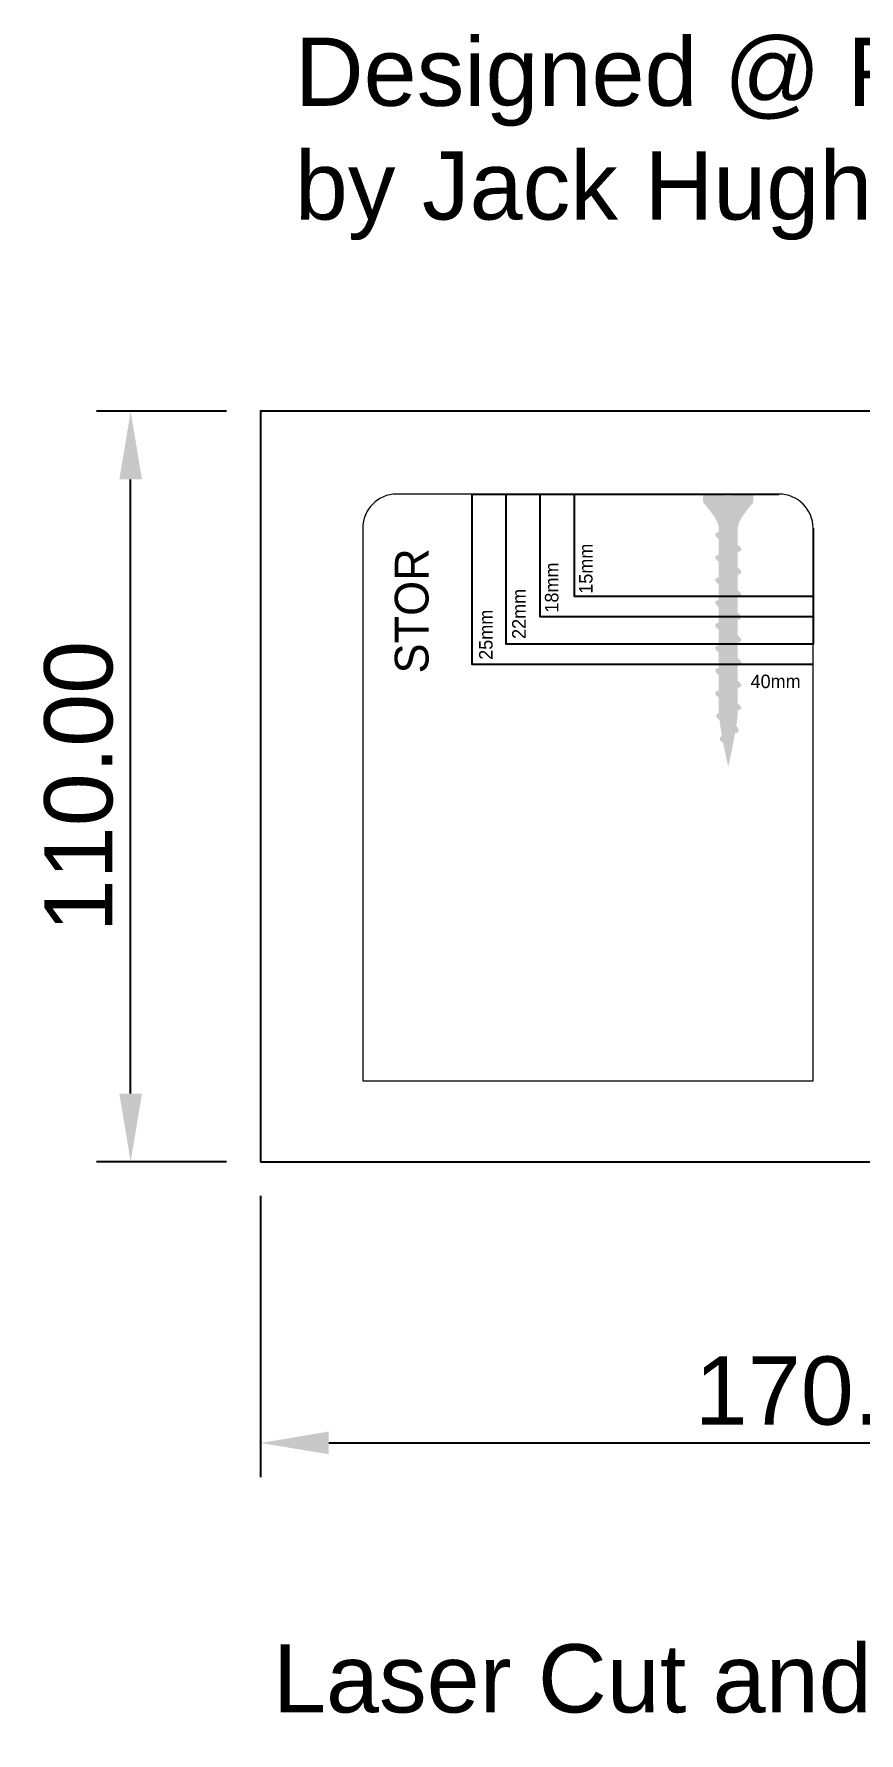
# Model space of a CAD drawing. Header units: millimetres. Extents: x 46 to 1645, y 62 to 1143.
# Drawn here: x 1349.7 to 1470.6, y 62.3 to 311.3 of the extents above; entities that cross this region are included whole.
import ezdxf

# ---------------------------------------------------------------- set-up
doc = ezdxf.new("R2010")
doc.units = ezdxf.units.MM
doc.layers.add('CNC cut', color=142, linetype='Continuous', true_color=0x00a3b8)
doc.layers.add('Default', color=18, linetype='Continuous', true_color=0x000000)
doc.styles.add('Arial Regular', font='arial.ttf')
doc.styles.add('Ebisu Regular', font='')
doc.styles.get('Ebisu Regular').set_extended_font_data('Ebisu')
doc.dimstyles.new('Default', dxfattribs={"dimscale": 10, "dimtxt": 1, "dimasz": 1, "dimexe": 0.5, "dimexo": 0.5, "dimgap": 0.25, "dimtad": 1, "dimtoh": 1, "dimzin": 1, "dimdsep": 46, "dimtxsty": 'Arial Regular', "dimcen": 0.5, "dimazin": 1, "dimtfac": 1, "dimtdec": 4, "dimtix": 1, "dimtofl": 0, "dimtmove": 1, "dimatfit": 3, "dimfxl": 1, "dimtolj": 1, "dimtzin": 1, "dimarcsym": 0})

# ---------------------------------------------------------------- blocks, each defined once
blk = doc.blocks.new('*D1')
at = {"layer": 'Default', "color": 0, "lineweight": -2}
for p, q in [((1382.88, 141.01), (1382.88, 99.79)), ((1552.88, 141.01), (1552.88, 99.79)), ((1392.88, 104.79), (1542.88, 104.79))]:
    blk.add_line(p, q, dxfattribs=at)
at = {"layer": 'Default', "color": 0}
for points in [[(1392.88, 106.46), (1392.88, 103.13), (1382.88, 104.79)], [(1542.88, 103.13), (1542.88, 106.46), (1552.88, 104.79)]]:
    blk.add_solid(points, dxfattribs=at)
at = {"layer": 'Defpoints', "color": 0}
for p in [(1382.88, 146.01), (1552.88, 146.01), (1552.88, 104.79)]:
    blk.add_point(p, dxfattribs=at)
at = {"layer": 'Default', "color": 0, "insert": (1467.88, 112.4), "char_height": 10, "attachment_point": 5, "style": 'Arial Regular'}
blk.add_mtext('\\A1;170.00', dxfattribs=at)
blk = doc.blocks.new('*D4')
at = {"layer": 'Default', "color": 0, "lineweight": -2}
for p, q in [((1377.88, 256.01), (1358.85, 256.01)), ((1363.85, 156.01), (1363.85, 246.01)), ((1377.88, 146.01), (1358.85, 146.01))]:
    blk.add_line(p, q, dxfattribs=at)
at = {"layer": 'Default', "color": 0}
for points in [[(1365.52, 246.01), (1362.19, 246.01), (1363.85, 256.01)], [(1362.19, 156.01), (1365.52, 156.01), (1363.85, 146.01)]]:
    blk.add_solid(points, dxfattribs=at)
at = {"layer": 'Defpoints', "color": 0}
for p in [(1363.85, 256.01), (1382.88, 256.01), (1382.88, 146.01)]:
    blk.add_point(p, dxfattribs=at)
at = {"layer": 'Default', "color": 0, "insert": (1356.25, 201.01), "char_height": 10, "attachment_point": 5, "rotation": 90, "style": 'Arial Regular'}
blk.add_mtext('\\A1;110.00', dxfattribs=at)

msp = doc.modelspace()

# ---------------------------------------------------------------- hatches: boundary and pattern name
at = {"layer": 'Default', "true_color": 0x000000}
msp.add_hatch(color=18, dxfattribs=at).paths.add_polyline_path([(1450.041, 238.617), (1450.041, 238.29), (1450.02, 238.288), (1449.998, 238.287), (1449.976, 238.284), (1449.954, 238.281), (1449.932, 238.277), (1449.91, 238.272), (1449.888, 238.267), (1449.867, 238.261), (1449.845, 238.255), (1449.824, 238.248), (1449.803, 238.24), (1449.783, 238.232), (1449.763, 238.223), (1449.744, 238.214), (1449.734, 238.209), (1449.724, 238.204), (1449.715, 238.198), (1449.706, 238.193), (1449.697, 238.187), (1449.688, 238.182), (1449.68, 238.176), (1449.671, 238.17), (1449.663, 238.164), (1449.655, 238.158), (1449.647, 238.151), (1449.639, 238.145), (1449.631, 238.138), (1449.624, 238.131), (1449.617, 238.124), (1449.61, 238.117), (1449.603, 238.11), (1449.597, 238.102), (1449.591, 238.095), (1449.585, 238.087), (1449.579, 238.079), (1449.574, 238.072), (1449.568, 238.063), (1449.563, 238.055), (1449.559, 238.047), (1449.554, 238.038), (1449.55, 238.03), (1449.547, 238.021), (1449.545, 238.017), (1449.543, 238.012), (1449.542, 238.008), (1449.54, 238.003), (1449.539, 237.999), (1449.537, 237.994), (1449.536, 237.99), (1449.535, 237.985), (1449.534, 237.98), (1449.532, 237.976), (1449.532, 237.971), (1449.531, 237.966), (1449.53, 237.961), (1449.529, 237.956), (1449.529, 237.951), (1449.528, 237.947), (1449.527, 237.941), (1449.527, 237.935), (1449.527, 237.93), (1449.527, 237.924), (1449.527, 237.919), (1449.527, 237.913), (1449.527, 237.908), (1449.527, 237.902), (1449.528, 237.896), (1449.528, 237.891), (1449.529, 237.885), (1449.53, 237.879), (1449.53, 237.874), (1449.531, 237.868), (1449.534, 237.857), (1449.536, 237.845), (1449.539, 237.834), (1449.543, 237.822), (1449.547, 237.811), (1449.551, 237.799), (1449.555, 237.788), (1449.56, 237.776), (1449.566, 237.765), (1449.571, 237.753), (1449.577, 237.742), (1449.583, 237.73), (1449.59, 237.719), (1449.597, 237.707), (1449.604, 237.696), (1449.619, 237.673), (1449.635, 237.65), (1449.652, 237.627), (1449.67, 237.604), (1449.689, 237.581), (1449.709, 237.559), (1449.729, 237.536), (1449.75, 237.514), (1449.771, 237.492), (1449.815, 237.449), (1449.86, 237.407), (1449.906, 237.367), (1449.952, 237.328), (1450.041, 237.255), (1450.041, 234.972), (1450.02, 234.97), (1449.998, 234.968), (1449.976, 234.965), (1449.954, 234.962), (1449.932, 234.958), (1449.91, 234.954), (1449.888, 234.948), (1449.867, 234.943), (1449.845, 234.936), (1449.824, 234.929), (1449.803, 234.921), (1449.783, 234.913), (1449.763, 234.904), (1449.744, 234.895), (1449.734, 234.89), (1449.724, 234.885), (1449.715, 234.879), (1449.706, 234.874), (1449.697, 234.868), (1449.688, 234.863), (1449.68, 234.857), (1449.671, 234.851), (1449.663, 234.845), (1449.655, 234.839), (1449.647, 234.832), (1449.639, 234.826), (1449.631, 234.819), (1449.624, 234.812), (1449.617, 234.805), (1449.61, 234.798), (1449.603, 234.791), (1449.597, 234.783), (1449.591, 234.776), (1449.585, 234.768), (1449.579, 234.761), (1449.574, 234.753), (1449.568, 234.745), (1449.563, 234.736), (1449.559, 234.728), (1449.554, 234.72), (1449.55, 234.711), (1449.547, 234.702), (1449.545, 234.698), (1449.543, 234.693), (1449.542, 234.689), (1449.54, 234.685), (1449.539, 234.68), (1449.537, 234.675), (1449.536, 234.671), (1449.535, 234.666), (1449.534, 234.662), (1449.532, 234.657), (1449.532, 234.652), (1449.531, 234.647), (1449.53, 234.643), (1449.529, 234.638), (1449.529, 234.633), (1449.528, 234.628), (1449.527, 234.622), (1449.527, 234.617), (1449.527, 234.611), (1449.527, 234.606), (1449.527, 234.6), (1449.527, 234.595), (1449.527, 234.589), (1449.527, 234.583), (1449.528, 234.578), (1449.528, 234.572), (1449.529, 234.567), (1449.53, 234.561), (1449.53, 234.555), (1449.531, 234.55), (1449.534, 234.538), (1449.536, 234.527), (1449.539, 234.515), (1449.543, 234.504), (1449.547, 234.493), (1449.551, 234.481), (1449.555, 234.47), (1449.56, 234.458), (1449.566, 234.446), (1449.571, 234.435), (1449.577, 234.423), (1449.583, 234.412), (1449.59, 234.4), (1449.597, 234.389), (1449.604, 234.377), (1449.619, 234.354), (1449.635, 234.331), (1449.652, 234.308), (1449.67, 234.285), (1449.689, 234.263), (1449.709, 234.24), (1449.729, 234.218), (1449.771, 234.174), (1449.815, 234.131), (1449.86, 234.089), (1449.906, 234.048), (1449.952, 234.009), (1450.041, 233.937), (1450.041, 231.654), (1450.02, 231.652), (1449.998, 231.65), (1449.976, 231.648), (1449.954, 231.644), (1449.932, 231.64), (1449.91, 231.636), (1449.888, 231.631), (1449.867, 231.625), (1449.845, 231.618), (1449.824, 231.611), (1449.803, 231.603), (1449.783, 231.595), (1449.763, 231.586), (1449.744, 231.577), (1449.734, 231.572), (1449.724, 231.567), (1449.715, 231.561), (1449.706, 231.556), (1449.697, 231.55), (1449.688, 231.545), (1449.68, 231.539), (1449.671, 231.533), (1449.663, 231.527), (1449.655, 231.52), (1449.647, 231.514), (1449.639, 231.508), (1449.631, 231.501), (1449.624, 231.494), (1449.617, 231.487), (1449.61, 231.48), (1449.603, 231.473), (1449.597, 231.465), (1449.591, 231.458), (1449.585, 231.45), (1449.579, 231.442), (1449.574, 231.434), (1449.568, 231.426), (1449.563, 231.418), (1449.559, 231.41), (1449.554, 231.401), (1449.55, 231.393), (1449.547, 231.384), (1449.543, 231.375), (1449.542, 231.37), (1449.54, 231.366), (1449.539, 231.361), (1449.537, 231.357), (1449.536, 231.352), (1449.535, 231.347), (1449.534, 231.343), (1449.532, 231.338), (1449.532, 231.333), (1449.531, 231.329), (1449.53, 231.324), (1449.529, 231.319), (1449.529, 231.314), (1449.528, 231.309), (1449.527, 231.304), (1449.527, 231.298), (1449.527, 231.292), (1449.527, 231.287), (1449.527, 231.281), (1449.527, 231.276), (1449.527, 231.27), (1449.527, 231.265), (1449.528, 231.259), (1449.528, 231.253), (1449.529, 231.248), (1449.53, 231.242), (1449.53, 231.237), (1449.531, 231.231), (1449.534, 231.22), (1449.536, 231.208), (1449.539, 231.197), (1449.543, 231.185), (1449.547, 231.174), (1449.551, 231.162), (1449.555, 231.151), (1449.56, 231.14), (1449.566, 231.128), (1449.571, 231.116), (1449.577, 231.105), (1449.583, 231.093), (1449.59, 231.082), (1449.597, 231.07), (1449.604, 231.059), (1449.619, 231.036), (1449.635, 231.013), (1449.652, 230.99), (1449.67, 230.967), (1449.689, 230.945), (1449.709, 230.922), (1449.729, 230.9), (1449.771, 230.856), (1449.815, 230.813), (1449.86, 230.771), (1449.906, 230.73), (1449.952, 230.691), (1450.041, 230.618), (1450.041, 228.335), (1450.02, 228.334), (1449.998, 228.332), (1449.976, 228.329), (1449.954, 228.326), (1449.932, 228.322), (1449.91, 228.317), (1449.888, 228.312), (1449.867, 228.306), (1449.845, 228.3), (1449.824, 228.293), (1449.803, 228.285), (1449.783, 228.277), (1449.763, 228.268), (1449.744, 228.259), (1449.734, 228.254), (1449.724, 228.249), (1449.715, 228.243), (1449.706, 228.238), (1449.697, 228.232), (1449.688, 228.227), (1449.68, 228.221), (1449.671, 228.215), (1449.663, 228.209), (1449.655, 228.202), (1449.647, 228.196), (1449.639, 228.19), (1449.631, 228.183), (1449.624, 228.176), (1449.617, 228.169), (1449.61, 228.162), (1449.603, 228.155), (1449.597, 228.147), (1449.591, 228.14), (1449.585, 228.132), (1449.579, 228.124), (1449.574, 228.116), (1449.568, 228.108), (1449.563, 228.1), (1449.559, 228.092), (1449.554, 228.083), (1449.55, 228.075), (1449.547, 228.066), (1449.543, 228.057), (1449.542, 228.053), (1449.54, 228.048), (1449.539, 228.043), (1449.537, 228.039), (1449.536, 228.034), (1449.535, 228.03), (1449.534, 228.025), (1449.532, 228.02), (1449.532, 228.015), (1449.531, 228.011), (1449.53, 228.006), (1449.529, 228.001), (1449.529, 227.996), (1449.528, 227.991), (1449.527, 227.986), (1449.527, 227.98), (1449.527, 227.975), (1449.527, 227.969), (1449.527, 227.963), (1449.527, 227.958), (1449.527, 227.952), (1449.527, 227.947), (1449.528, 227.941), (1449.528, 227.935), (1449.529, 227.93), (1449.53, 227.924), (1449.53, 227.918), (1449.531, 227.913), (1449.534, 227.901), (1449.536, 227.89), (1449.539, 227.879), (1449.543, 227.867), (1449.547, 227.856), (1449.551, 227.844), (1449.555, 227.833), (1449.56, 227.821), (1449.566, 227.81), (1449.571, 227.798), (1449.577, 227.787), (1449.583, 227.775), (1449.59, 227.764), (1449.597, 227.752), (1449.604, 227.741), (1449.619, 227.718), (1449.635, 227.695), (1449.652, 227.672), (1449.67, 227.649), (1449.689, 227.626), (1449.709, 227.604), (1449.729, 227.582), (1449.771, 227.538), (1449.815, 227.495), (1449.86, 227.453), (1449.906, 227.412), (1449.952, 227.373), (1450.041, 227.3), (1450.041, 225.017), (1450.02, 225.016), (1449.998, 225.013), (1449.976, 225.011), (1449.954, 225.007), (1449.932, 225.003), (1449.91, 224.999), (1449.888, 224.994), (1449.867, 224.988), (1449.845, 224.981), (1449.824, 224.974), (1449.803, 224.967), (1449.783, 224.958), (1449.763, 224.949), (1449.744, 224.94), (1449.734, 224.935), (1449.724, 224.93), (1449.715, 224.925), (1449.706, 224.919), (1449.697, 224.914), (1449.688, 224.908), (1449.68, 224.902), (1449.671, 224.896), (1449.663, 224.89), (1449.655, 224.884), (1449.647, 224.877), (1449.639, 224.871), (1449.631, 224.864), (1449.624, 224.857), (1449.617, 224.85), (1449.61, 224.843), (1449.603, 224.836), (1449.597, 224.829), (1449.591, 224.821), (1449.585, 224.814), (1449.579, 224.806), (1449.574, 224.798), (1449.568, 224.79), (1449.563, 224.782), (1449.559, 224.773), (1449.554, 224.765), (1449.55, 224.756), (1449.547, 224.748), (1449.545, 224.743), (1449.543, 224.739), (1449.542, 224.734), (1449.54, 224.73), (1449.539, 224.725), (1449.537, 224.721), (1449.536, 224.716), (1449.535, 224.711), (1449.534, 224.707), (1449.532, 224.702), (1449.532, 224.697), (1449.531, 224.693), (1449.53, 224.688), (1449.529, 224.683), (1449.529, 224.678), (1449.528, 224.673), (1449.527, 224.668), (1449.527, 224.662), (1449.527, 224.657), (1449.527, 224.651), (1449.527, 224.646), (1449.527, 224.64), (1449.527, 224.634), (1449.527, 224.629), (1449.528, 224.623), (1449.528, 224.618), (1449.529, 224.612), (1449.53, 224.606), (1449.53, 224.601), (1449.531, 224.595), (1449.534, 224.584), (1449.536, 224.572), (1449.539, 224.561), (1449.543, 224.549), (1449.547, 224.538), (1449.551, 224.526), (1449.555, 224.515), (1449.56, 224.503), (1449.566, 224.492), (1449.571, 224.48), (1449.577, 224.469), (1449.583, 224.457), (1449.59, 224.446), (1449.597, 224.434), (1449.604, 224.423), (1449.619, 224.4), (1449.635, 224.377), (1449.652, 224.354), (1449.67, 224.331), (1449.689, 224.309), (1449.709, 224.286), (1449.729, 224.264), (1449.771, 224.22), (1449.815, 224.177), (1449.86, 224.135), (1449.906, 224.094), (1449.952, 224.055), (1450.041, 223.983), (1450.041, 221.699), (1450.02, 221.698), (1449.998, 221.696), (1449.976, 221.693), (1449.954, 221.69), (1449.932, 221.686), (1449.91, 221.681), (1449.888, 221.676), (1449.867, 221.67), (1449.845, 221.664), (1449.824, 221.657), (1449.803, 221.649), (1449.783, 221.641), (1449.763, 221.632), (1449.744, 221.622), (1449.734, 221.617), (1449.724, 221.612), (1449.715, 221.607), (1449.706, 221.602), (1449.697, 221.596), (1449.688, 221.59), (1449.68, 221.584), (1449.671, 221.578), (1449.663, 221.572), (1449.655, 221.566), (1449.647, 221.56), (1449.639, 221.553), (1449.631, 221.546), (1449.624, 221.539), (1449.617, 221.533), (1449.61, 221.525), (1449.603, 221.518), (1449.597, 221.511), (1449.591, 221.503), (1449.585, 221.496), (1449.579, 221.488), (1449.574, 221.48), (1449.568, 221.472), (1449.563, 221.464), (1449.559, 221.455), (1449.554, 221.447), (1449.55, 221.438), (1449.547, 221.429), (1449.543, 221.42), (1449.542, 221.416), (1449.54, 221.411), (1449.539, 221.407), (1449.537, 221.402), (1449.536, 221.398), (1449.535, 221.393), (1449.534, 221.388), (1449.532, 221.384), (1449.532, 221.379), (1449.531, 221.374), (1449.53, 221.369), (1449.529, 221.364), (1449.529, 221.36), (1449.528, 221.355), (1449.527, 221.349), (1449.527, 221.344), (1449.527, 221.338), (1449.527, 221.333), (1449.527, 221.327), (1449.527, 221.321), (1449.527, 221.316), (1449.527, 221.31), (1449.528, 221.305), (1449.528, 221.299), (1449.529, 221.293), (1449.53, 221.288), (1449.53, 221.282), (1449.531, 221.276), (1449.534, 221.265), (1449.536, 221.254), (1449.539, 221.242), (1449.543, 221.231), (1449.547, 221.219), (1449.551, 221.208), (1449.555, 221.196), (1449.56, 221.185), (1449.566, 221.173), (1449.571, 221.162), (1449.577, 221.15), (1449.583, 221.139), (1449.59, 221.127), (1449.597, 221.116), (1449.604, 221.104), (1449.619, 221.081), (1449.635, 221.058), (1449.652, 221.036), (1449.67, 221.013), (1449.689, 220.99), (1449.709, 220.968), (1449.729, 220.945), (1449.771, 220.901), (1449.815, 220.859), (1449.86, 220.817), (1449.906, 220.776), (1449.952, 220.737), (1450.041, 220.664), (1450.041, 218.382), (1450.02, 218.38), (1449.998, 218.378), (1449.976, 218.375), (1449.954, 218.372), (1449.932, 218.368), (1449.91, 218.363), (1449.888, 218.358), (1449.867, 218.352), (1449.845, 218.346), (1449.824, 218.339), (1449.803, 218.331), (1449.783, 218.323), (1449.763, 218.314), (1449.744, 218.304), (1449.734, 218.299), (1449.724, 218.294), (1449.715, 218.289), (1449.706, 218.284), (1449.697, 218.278), (1449.688, 218.272), (1449.68, 218.266), (1449.671, 218.26), (1449.663, 218.254), (1449.655, 218.248), (1449.647, 218.242), (1449.639, 218.235), (1449.631, 218.228), (1449.624, 218.222), (1449.617, 218.215), (1449.61, 218.207), (1449.603, 218.2), (1449.597, 218.193), (1449.591, 218.185), (1449.585, 218.178), (1449.579, 218.17), (1449.574, 218.162), (1449.568, 218.154), (1449.563, 218.146), (1449.559, 218.137), (1449.554, 218.129), (1449.55, 218.12), (1449.547, 218.111), (1449.543, 218.103), (1449.542, 218.098), (1449.54, 218.094), (1449.539, 218.089), (1449.537, 218.084), (1449.536, 218.08), (1449.535, 218.075), (1449.534, 218.07), (1449.532, 218.066), (1449.532, 218.061), (1449.531, 218.056), (1449.53, 218.051), (1449.529, 218.047), (1449.529, 218.042), (1449.528, 218.037), (1449.527, 218.031), (1449.527, 218.026), (1449.527, 218.02), (1449.527, 218.015), (1449.527, 218.009), (1449.527, 218.004), (1449.527, 217.998), (1449.527, 217.992), (1449.528, 217.987), (1449.528, 217.981), (1449.529, 217.975), (1449.53, 217.97), (1449.53, 217.964), (1449.531, 217.958), (1449.534, 217.947), (1449.536, 217.936), (1449.539, 217.924), (1449.543, 217.913), (1449.547, 217.901), (1449.551, 217.89), (1449.555, 217.878), (1449.56, 217.867), (1449.566, 217.855), (1449.571, 217.844), (1449.577, 217.832), (1449.583, 217.821), (1449.59, 217.809), (1449.597, 217.798), (1449.604, 217.786), (1449.619, 217.763), (1449.635, 217.74), (1449.652, 217.717), (1449.67, 217.695), (1449.689, 217.672), (1449.709, 217.65), (1449.729, 217.627), (1449.771, 217.583), (1449.815, 217.54), (1449.86, 217.498), (1449.906, 217.458), (1449.952, 217.419), (1450.041, 217.346), (1450.041, 215.063), (1450.02, 215.062), (1449.998, 215.06), (1449.976, 215.057), (1449.954, 215.054), (1449.932, 215.05), (1449.91, 215.045), (1449.888, 215.04), (1449.867, 215.034), (1449.845, 215.028), (1449.824, 215.021), (1449.803, 215.013), (1449.783, 215.005), (1449.763, 214.996), (1449.744, 214.986), (1449.734, 214.981), (1449.724, 214.976), (1449.715, 214.971), (1449.706, 214.966), (1449.697, 214.96), (1449.688, 214.954), (1449.68, 214.948), (1449.671, 214.943), (1449.663, 214.936), (1449.655, 214.93), (1449.647, 214.924), (1449.639, 214.917), (1449.631, 214.91), (1449.624, 214.904), (1449.617, 214.897), (1449.61, 214.89), (1449.603, 214.882), (1449.597, 214.875), (1449.591, 214.867), (1449.585, 214.86), (1449.579, 214.852), (1449.574, 214.844), (1449.568, 214.836), (1449.563, 214.828), (1449.559, 214.819), (1449.554, 214.811), (1449.55, 214.802), (1449.547, 214.794), (1449.543, 214.785), (1449.542, 214.78), (1449.54, 214.776), (1449.539, 214.771), (1449.537, 214.767), (1449.536, 214.762), (1449.535, 214.757), (1449.534, 214.753), (1449.532, 214.748), (1449.532, 214.743), (1449.531, 214.738), (1449.53, 214.734), (1449.529, 214.729), (1449.529, 214.724), (1449.528, 214.719), (1449.527, 214.713), (1449.527, 214.708), (1449.527, 214.702), (1449.527, 214.697), (1449.527, 214.691), (1449.527, 214.686), (1449.527, 214.68), (1449.527, 214.674), (1449.528, 214.669), (1449.528, 214.663), (1449.529, 214.658), (1449.53, 214.652), (1449.53, 214.646), (1449.531, 214.641), (1449.534, 214.629), (1449.536, 214.618), (1449.539, 214.606), (1449.543, 214.595), (1449.547, 214.584), (1449.551, 214.572), (1449.555, 214.561), (1449.56, 214.549), (1449.566, 214.537), (1449.571, 214.526), (1449.577, 214.514), (1449.583, 214.503), (1449.59, 214.491), (1449.597, 214.48), (1449.604, 214.468), (1449.619, 214.445), (1449.635, 214.422), (1449.652, 214.399), (1449.67, 214.377), (1449.689, 214.354), (1449.709, 214.331), (1449.729, 214.309), (1449.771, 214.265), (1449.815, 214.222), (1449.86, 214.18), (1449.906, 214.139), (1449.952, 214.1), (1450.041, 214.028), (1450.041, 211.739), (1450.02, 211.736), (1449.999, 211.733), (1449.979, 211.728), (1449.959, 211.724), (1449.94, 211.718), (1449.922, 211.713), (1449.913, 211.71), (1449.904, 211.707), (1449.895, 211.703), (1449.887, 211.7), (1449.879, 211.696), (1449.87, 211.693), (1449.862, 211.689), (1449.854, 211.685), (1449.847, 211.681), (1449.839, 211.677), (1449.831, 211.673), (1449.824, 211.668), (1449.817, 211.664), (1449.81, 211.659), (1449.803, 211.654), (1449.796, 211.649), (1449.79, 211.644), (1449.783, 211.639), (1449.777, 211.634), (1449.771, 211.629), (1449.765, 211.623), (1449.759, 211.618), (1449.754, 211.612), (1449.748, 211.606), (1449.743, 211.601), (1449.738, 211.595), (1449.733, 211.588), (1449.728, 211.582), (1449.723, 211.576), (1449.719, 211.569), (1449.714, 211.563), (1449.71, 211.556), (1449.706, 211.549), (1449.702, 211.543), (1449.698, 211.536), (1449.695, 211.528), (1449.691, 211.521), (1449.688, 211.514), (1449.685, 211.507), (1449.682, 211.499), (1449.679, 211.491), (1449.677, 211.484), (1449.674, 211.476), (1449.672, 211.468), (1449.67, 211.46), (1449.668, 211.452), (1449.666, 211.443), (1449.664, 211.435), (1449.663, 211.426), (1449.662, 211.418), (1449.661, 211.409), (1449.66, 211.4), (1449.659, 211.39), (1449.658, 211.379), (1449.658, 211.368), (1449.658, 211.357), (1449.658, 211.347), (1449.659, 211.336), (1449.66, 211.325), (1449.662, 211.314), (1449.664, 211.303), (1449.666, 211.292), (1449.668, 211.281), (1449.671, 211.27), (1449.674, 211.259), (1449.678, 211.248), (1449.681, 211.237), (1449.685, 211.226), (1449.69, 211.214), (1449.694, 211.203), (1449.699, 211.192), (1449.704, 211.181), (1449.71, 211.17), (1449.715, 211.159), (1449.721, 211.148), (1449.728, 211.137), (1449.734, 211.126), (1449.741, 211.115), (1449.756, 211.092), (1449.771, 211.07), (1449.787, 211.048), (1449.805, 211.027), (1449.823, 211.005), (1449.842, 210.984), (1449.862, 210.962), (1449.883, 210.941), (1449.905, 210.92), (1449.928, 210.9), (1449.951, 210.88), (1449.975, 210.86), (1449.999, 210.84), (1450.025, 210.821), (1450.051, 210.801), (1450.077, 210.783), (1450.105, 210.765), (1450.132, 210.747), (1450.16, 210.729), (1450.221, 210.187), (1450.301, 209.611), (1450.497, 208.398), (1450.481, 208.393), (1450.465, 208.388), (1450.449, 208.382), (1450.434, 208.376), (1450.419, 208.37), (1450.405, 208.363), (1450.391, 208.357), (1450.377, 208.349), (1450.364, 208.342), (1450.352, 208.334), (1450.339, 208.326), (1450.333, 208.321), (1450.328, 208.317), (1450.322, 208.313), (1450.316, 208.308), (1450.311, 208.304), (1450.305, 208.299), (1450.3, 208.294), (1450.295, 208.29), (1450.29, 208.285), (1450.285, 208.28), (1450.28, 208.275), (1450.275, 208.27), (1450.271, 208.265), (1450.266, 208.259), (1450.262, 208.254), (1450.258, 208.249), (1450.254, 208.243), (1450.25, 208.238), (1450.246, 208.232), (1450.242, 208.226), (1450.238, 208.22), (1450.235, 208.215), (1450.232, 208.209), (1450.228, 208.203), (1450.225, 208.197), (1450.222, 208.19), (1450.219, 208.184), (1450.217, 208.178), (1450.214, 208.172), (1450.212, 208.165), (1450.209, 208.159), (1450.207, 208.152), (1450.205, 208.145), (1450.203, 208.139), (1450.201, 208.132), (1450.2, 208.125), (1450.198, 208.118), (1450.197, 208.111), (1450.196, 208.104), (1450.194, 208.097), (1450.193, 208.089), (1450.193, 208.082), (1450.192, 208.071), (1450.191, 208.061), (1450.191, 208.05), (1450.191, 208.039), (1450.191, 208.028), (1450.192, 208.017), (1450.193, 208.006), (1450.194, 207.995), (1450.196, 207.984), (1450.198, 207.973), (1450.2, 207.961), (1450.203, 207.95), (1450.206, 207.939), (1450.209, 207.928), (1450.212, 207.917), (1450.216, 207.905), (1450.22, 207.894), (1450.224, 207.883), (1450.229, 207.872), (1450.234, 207.86), (1450.239, 207.849), (1450.244, 207.838), (1450.25, 207.827), (1450.256, 207.815), (1450.262, 207.804), (1450.269, 207.793), (1450.276, 207.782), (1450.283, 207.771), (1450.298, 207.748), (1450.313, 207.726), (1450.33, 207.704), (1450.348, 207.682), (1450.367, 207.661), (1450.386, 207.639), (1450.407, 207.618), (1450.428, 207.597), (1450.451, 207.576), (1450.474, 207.556), (1450.497, 207.536), (1450.522, 207.516), (1450.547, 207.496), (1450.573, 207.477), (1450.6, 207.458), (1450.628, 207.44), (1450.656, 207.422), (1450.684, 207.405), (1451.187, 204.937), (1451.426, 203.876), (1451.426, 203.876), (1451.779, 205.472), (1452.103, 207.069), (1452.42, 208.847), (1452.449, 208.848), (1452.477, 208.849), (1452.504, 208.851), (1452.531, 208.853), (1452.558, 208.856), (1452.583, 208.86), (1452.609, 208.865), (1452.633, 208.87), (1452.657, 208.876), (1452.68, 208.883), (1452.692, 208.887), (1452.703, 208.891), (1452.714, 208.895), (1452.725, 208.899), (1452.736, 208.903), (1452.746, 208.907), (1452.756, 208.912), (1452.766, 208.917), (1452.776, 208.922), (1452.786, 208.927), (1452.795, 208.932), (1452.805, 208.938), (1452.814, 208.943), (1452.823, 208.949), (1452.831, 208.955), (1452.84, 208.961), (1452.848, 208.967), (1452.856, 208.974), (1452.863, 208.98), (1452.871, 208.987), (1452.878, 208.994), (1452.885, 209.001), (1452.892, 209.008), (1452.899, 209.015), (1452.905, 209.023), (1452.911, 209.03), (1452.917, 209.038), (1452.923, 209.046), (1452.928, 209.054), (1452.933, 209.062), (1452.938, 209.071), (1452.942, 209.079), (1452.947, 209.088), (1452.951, 209.097), (1452.955, 209.106), (1452.958, 209.115), (1452.961, 209.124), (1452.964, 209.133), (1452.967, 209.143), (1452.969, 209.153), (1452.971, 209.162), (1452.973, 209.172), (1452.974, 209.182), (1452.976, 209.193), (1452.977, 209.203), (1452.977, 209.212), (1452.978, 209.222), (1452.978, 209.232), (1452.978, 209.242), (1452.978, 209.252), (1452.978, 209.262), (1452.977, 209.272), (1452.976, 209.282), (1452.975, 209.292), (1452.974, 209.302), (1452.972, 209.313), (1452.971, 209.323), (1452.969, 209.333), (1452.967, 209.343), (1452.965, 209.353), (1452.962, 209.363), (1452.959, 209.374), (1452.956, 209.384), (1452.953, 209.394), (1452.95, 209.404), (1452.946, 209.414), (1452.943, 209.425), (1452.939, 209.435), (1452.935, 209.445), (1452.93, 209.455), (1452.921, 209.476), (1452.911, 209.496), (1452.899, 209.516), (1452.888, 209.536), (1452.875, 209.556), (1452.861, 209.576), (1452.847, 209.596), (1452.832, 209.616), (1452.816, 209.635), (1452.799, 209.655), (1452.781, 209.674), (1452.762, 209.693), (1452.743, 209.711), (1452.723, 209.73), (1452.702, 209.748), (1452.68, 209.766), (1452.657, 209.784), (1452.634, 209.801), (1452.609, 209.818), (1452.748, 210.839), (1452.774, 211.071), (1452.795, 211.292), (1452.808, 211.501), (1452.812, 211.6), (1452.813, 211.696), (1452.813, 212.167), (1452.835, 212.168), (1452.857, 212.17), (1452.879, 212.173), (1452.901, 212.176), (1452.922, 212.18), (1452.944, 212.185), (1452.966, 212.19), (1452.988, 212.196), (1453.009, 212.202), (1453.03, 212.209), (1453.051, 212.217), (1453.071, 212.225), (1453.091, 212.234), (1453.111, 212.244), (1453.12, 212.248), (1453.13, 212.254), (1453.139, 212.259), (1453.148, 212.264), (1453.157, 212.27), (1453.166, 212.275), (1453.175, 212.281), (1453.183, 212.287), (1453.191, 212.293), (1453.2, 212.3), (1453.208, 212.306), (1453.215, 212.313), (1453.223, 212.319), (1453.23, 212.326), (1453.237, 212.333), (1453.244, 212.34), (1453.251, 212.347), (1453.257, 212.355), (1453.263, 212.362), (1453.269, 212.37), (1453.275, 212.378), (1453.281, 212.386), (1453.286, 212.394), (1453.291, 212.402), (1453.295, 212.41), (1453.3, 212.419), (1453.304, 212.427), (1453.307, 212.436), (1453.311, 212.445), (1453.312, 212.45), (1453.314, 212.454), (1453.315, 212.459), (1453.317, 212.463), (1453.318, 212.468), (1453.319, 212.473), (1453.32, 212.477), (1453.321, 212.482), (1453.322, 212.487), (1453.323, 212.491), (1453.324, 212.496), (1453.325, 212.501), (1453.325, 212.506), (1453.326, 212.511), (1453.326, 212.516), (1453.327, 212.522), (1453.327, 212.528), (1453.327, 212.533), (1453.327, 212.539), (1453.327, 212.544), (1453.327, 212.55), (1453.327, 212.555), (1453.326, 212.561), (1453.326, 212.567), (1453.325, 212.572), (1453.324, 212.578), (1453.323, 212.584), (1453.323, 212.589), (1453.32, 212.601), (1453.318, 212.612), (1453.315, 212.623), (1453.311, 212.635), (1453.307, 212.646), (1453.303, 212.658), (1453.299, 212.669), (1453.294, 212.681), (1453.288, 212.692), (1453.283, 212.704), (1453.277, 212.715), (1453.271, 212.727), (1453.264, 212.738), (1453.257, 212.75), (1453.25, 212.761), (1453.235, 212.784), (1453.219, 212.807), (1453.202, 212.83), (1453.184, 212.853), (1453.165, 212.876), (1453.145, 212.898), (1453.125, 212.92), (1453.104, 212.942), (1453.083, 212.964), (1453.039, 213.007), (1452.994, 213.049), (1452.948, 213.09), (1452.902, 213.128), (1452.813, 213.201), (1452.813, 215.485), (1452.834, 215.486), (1452.856, 215.488), (1452.878, 215.491), (1452.9, 215.494), (1452.922, 215.498), (1452.944, 215.503), (1452.966, 215.508), (1452.987, 215.514), (1453.009, 215.52), (1453.03, 215.527), (1453.051, 215.535), (1453.071, 215.543), (1453.091, 215.552), (1453.11, 215.562), (1453.12, 215.567), (1453.129, 215.572), (1453.139, 215.577), (1453.148, 215.582), (1453.157, 215.588), (1453.166, 215.594), (1453.174, 215.599), (1453.183, 215.605), (1453.191, 215.612), (1453.199, 215.618), (1453.207, 215.624), (1453.215, 215.631), (1453.223, 215.637), (1453.23, 215.644), (1453.237, 215.651), (1453.244, 215.658), (1453.251, 215.666), (1453.257, 215.673), (1453.263, 215.68), (1453.269, 215.688), (1453.275, 215.696), (1453.28, 215.704), (1453.286, 215.712), (1453.29, 215.72), (1453.295, 215.728), (1453.299, 215.737), (1453.303, 215.745), (1453.307, 215.754), (1453.311, 215.763), (1453.312, 215.767), (1453.314, 215.772), (1453.315, 215.776), (1453.317, 215.781), (1453.318, 215.786), (1453.319, 215.79), (1453.32, 215.795), (1453.321, 215.8), (1453.322, 215.804), (1453.323, 215.809), (1453.324, 215.814), (1453.325, 215.819), (1453.325, 215.824), (1453.326, 215.828), (1453.326, 215.834), (1453.327, 215.84), (1453.327, 215.845), (1453.327, 215.851), (1453.327, 215.856), (1453.327, 215.862), (1453.327, 215.867), (1453.327, 215.873), (1453.326, 215.879), (1453.326, 215.884), (1453.325, 215.89), (1453.324, 215.896), (1453.323, 215.901), (1453.323, 215.907), (1453.32, 215.918), (1453.318, 215.93), (1453.315, 215.941), (1453.311, 215.952), (1453.307, 215.964), (1453.303, 215.975), (1453.299, 215.987), (1453.294, 215.998), (1453.288, 216.01), (1453.283, 216.021), (1453.277, 216.033), (1453.271, 216.045), (1453.264, 216.056), (1453.257, 216.068), (1453.25, 216.079), (1453.235, 216.102), (1453.219, 216.125), (1453.202, 216.148), (1453.184, 216.171), (1453.165, 216.193), (1453.145, 216.216), (1453.125, 216.238), (1453.104, 216.26), (1453.083, 216.282), (1453.039, 216.325), (1452.994, 216.367), (1452.948, 216.408), (1452.902, 216.447), (1452.813, 216.519), (1452.813, 218.803), (1452.834, 218.804), (1452.856, 218.806), (1452.878, 218.809), (1452.9, 218.812), (1452.922, 218.816), (1452.944, 218.821), (1452.966, 218.826), (1452.987, 218.832), (1453.009, 218.838), (1453.03, 218.845), (1453.051, 218.853), (1453.071, 218.861), (1453.091, 218.87), (1453.11, 218.88), (1453.12, 218.885), (1453.129, 218.89), (1453.139, 218.895), (1453.148, 218.9), (1453.157, 218.906), (1453.166, 218.912), (1453.174, 218.917), (1453.183, 218.923), (1453.191, 218.93), (1453.199, 218.936), (1453.207, 218.942), (1453.215, 218.949), (1453.223, 218.955), (1453.23, 218.962), (1453.237, 218.969), (1453.244, 218.976), (1453.251, 218.984), (1453.257, 218.991), (1453.263, 218.998), (1453.269, 219.006), (1453.275, 219.014), (1453.28, 219.022), (1453.286, 219.03), (1453.29, 219.038), (1453.295, 219.046), (1453.299, 219.055), (1453.303, 219.063), (1453.307, 219.072), (1453.311, 219.081), (1453.312, 219.086), (1453.314, 219.09), (1453.315, 219.095), (1453.317, 219.099), (1453.318, 219.104), (1453.319, 219.108), (1453.32, 219.113), (1453.321, 219.118), (1453.322, 219.123), (1453.323, 219.127), (1453.324, 219.132), (1453.325, 219.137), (1453.325, 219.142), (1453.326, 219.147), (1453.326, 219.152), (1453.327, 219.158), (1453.327, 219.163), (1453.327, 219.169), (1453.327, 219.174), (1453.327, 219.18), (1453.327, 219.186), (1453.327, 219.191), (1453.326, 219.197), (1453.326, 219.203), (1453.325, 219.208), (1453.324, 219.214), (1453.323, 219.219), (1453.323, 219.225), (1453.32, 219.237), (1453.318, 219.248), (1453.315, 219.259), (1453.311, 219.271), (1453.307, 219.282), (1453.303, 219.294), (1453.299, 219.305), (1453.294, 219.317), (1453.288, 219.328), (1453.283, 219.34), (1453.277, 219.351), (1453.271, 219.363), (1453.264, 219.374), (1453.257, 219.386), (1453.25, 219.398), (1453.235, 219.421), (1453.219, 219.444), (1453.202, 219.466), (1453.184, 219.489), (1453.165, 219.512), (1453.145, 219.534), (1453.125, 219.557), (1453.104, 219.579), (1453.083, 219.601), (1453.039, 219.644), (1452.994, 219.686), (1452.948, 219.726), (1452.902, 219.765), (1452.813, 219.838), (1452.813, 222.122), (1452.834, 222.123), (1452.856, 222.125), (1452.878, 222.128), (1452.9, 222.131), (1452.922, 222.135), (1452.944, 222.139), (1452.966, 222.144), (1452.987, 222.15), (1453.009, 222.157), (1453.03, 222.164), (1453.051, 222.171), (1453.071, 222.18), (1453.091, 222.188), (1453.11, 222.198), (1453.12, 222.203), (1453.129, 222.208), (1453.139, 222.213), (1453.148, 222.219), (1453.157, 222.224), (1453.166, 222.23), (1453.174, 222.236), (1453.183, 222.242), (1453.191, 222.248), (1453.199, 222.254), (1453.207, 222.26), (1453.215, 222.267), (1453.223, 222.274), (1453.23, 222.28), (1453.237, 222.287), (1453.244, 222.295), (1453.251, 222.302), (1453.257, 222.309), (1453.263, 222.317), (1453.269, 222.324), (1453.275, 222.332), (1453.28, 222.34), (1453.286, 222.348), (1453.29, 222.356), (1453.295, 222.365), (1453.299, 222.373), (1453.303, 222.382), (1453.307, 222.391), (1453.311, 222.399), (1453.312, 222.404), (1453.314, 222.408), (1453.315, 222.413), (1453.317, 222.418), (1453.318, 222.422), (1453.319, 222.427), (1453.32, 222.432), (1453.321, 222.436), (1453.322, 222.441), (1453.323, 222.446), (1453.324, 222.451), (1453.325, 222.455), (1453.325, 222.46), (1453.326, 222.465), (1453.326, 222.471), (1453.327, 222.476), (1453.327, 222.482), (1453.327, 222.487), (1453.327, 222.493), (1453.327, 222.499), (1453.327, 222.504), (1453.327, 222.51), (1453.326, 222.515), (1453.326, 222.521), (1453.325, 222.527), (1453.324, 222.532), (1453.323, 222.538), (1453.323, 222.544), (1453.32, 222.555), (1453.318, 222.566), (1453.315, 222.578), (1453.311, 222.589), (1453.307, 222.601), (1453.303, 222.612), (1453.299, 222.624), (1453.294, 222.635), (1453.288, 222.647), (1453.283, 222.658), (1453.277, 222.67), (1453.271, 222.681), (1453.264, 222.693), (1453.257, 222.704), (1453.25, 222.716), (1453.235, 222.739), (1453.219, 222.762), (1453.202, 222.785), (1453.184, 222.807), (1453.165, 222.83), (1453.145, 222.852), (1453.125, 222.875), (1453.083, 222.919), (1453.039, 222.962), (1452.994, 223.004), (1452.948, 223.044), (1452.902, 223.083), (1452.813, 223.156), (1452.813, 225.44), (1452.834, 225.441), (1452.856, 225.443), (1452.878, 225.446), (1452.9, 225.449), (1452.922, 225.453), (1452.944, 225.457), (1452.966, 225.463), (1452.987, 225.468), (1453.009, 225.475), (1453.03, 225.482), (1453.051, 225.489), (1453.071, 225.498), (1453.091, 225.507), (1453.11, 225.516), (1453.12, 225.521), (1453.129, 225.526), (1453.139, 225.531), (1453.148, 225.537), (1453.157, 225.542), (1453.166, 225.548), (1453.174, 225.554), (1453.183, 225.56), (1453.191, 225.566), (1453.199, 225.572), (1453.207, 225.579), (1453.215, 225.585), (1453.223, 225.592), (1453.23, 225.599), (1453.237, 225.606), (1453.244, 225.613), (1453.251, 225.62), (1453.257, 225.627), (1453.263, 225.635), (1453.269, 225.642), (1453.275, 225.65), (1453.28, 225.658), (1453.286, 225.666), (1453.29, 225.674), (1453.295, 225.683), (1453.299, 225.691), (1453.303, 225.7), (1453.307, 225.709), (1453.311, 225.717), (1453.312, 225.722), (1453.314, 225.726), (1453.315, 225.731), (1453.317, 225.736), (1453.318, 225.74), (1453.319, 225.745), (1453.32, 225.749), (1453.321, 225.754), (1453.322, 225.759), (1453.323, 225.764), (1453.324, 225.769), (1453.325, 225.773), (1453.325, 225.778), (1453.326, 225.783), (1453.326, 225.789), (1453.327, 225.794), (1453.327, 225.8), (1453.327, 225.805), (1453.327, 225.811), (1453.327, 225.816), (1453.327, 225.822), (1453.327, 225.828), (1453.326, 225.833), (1453.326, 225.839), (1453.325, 225.845), (1453.324, 225.85), (1453.323, 225.856), (1453.323, 225.862), (1453.32, 225.873), (1453.318, 225.884), (1453.315, 225.896), (1453.311, 225.907), (1453.307, 225.919), (1453.303, 225.93), (1453.299, 225.942), (1453.294, 225.953), (1453.288, 225.965), (1453.283, 225.976), (1453.277, 225.988), (1453.271, 225.999), (1453.264, 226.011), (1453.257, 226.022), (1453.25, 226.034), (1453.235, 226.057), (1453.219, 226.08), (1453.202, 226.103), (1453.184, 226.125), (1453.165, 226.148), (1453.145, 226.171), (1453.125, 226.193), (1453.104, 226.215), (1453.083, 226.237), (1453.039, 226.28), (1452.994, 226.322), (1452.948, 226.362), (1452.902, 226.401), (1452.813, 226.474), (1452.813, 228.758), (1452.834, 228.759), (1452.856, 228.761), (1452.878, 228.764), (1452.9, 228.767), (1452.922, 228.771), (1452.944, 228.775), (1452.966, 228.781), (1452.987, 228.786), (1453.009, 228.793), (1453.03, 228.8), (1453.051, 228.808), (1453.071, 228.816), (1453.091, 228.825), (1453.11, 228.834), (1453.12, 228.839), (1453.129, 228.844), (1453.139, 228.849), (1453.148, 228.855), (1453.157, 228.86), (1453.166, 228.866), (1453.174, 228.872), (1453.183, 228.878), (1453.191, 228.884), (1453.199, 228.89), (1453.207, 228.897), (1453.215, 228.903), (1453.223, 228.91), (1453.23, 228.917), (1453.237, 228.924), (1453.244, 228.931), (1453.251, 228.938), (1453.257, 228.945), (1453.263, 228.953), (1453.269, 228.96), (1453.275, 228.968), (1453.28, 228.976), (1453.286, 228.984), (1453.29, 228.992), (1453.295, 229.001), (1453.299, 229.009), (1453.303, 229.018), (1453.307, 229.027), (1453.311, 229.035), (1453.312, 229.04), (1453.314, 229.044), (1453.315, 229.049), (1453.317, 229.053), (1453.318, 229.058), (1453.319, 229.063), (1453.32, 229.067), (1453.321, 229.072), (1453.322, 229.077), (1453.323, 229.082), (1453.324, 229.086), (1453.325, 229.091), (1453.325, 229.096), (1453.326, 229.101), (1453.326, 229.107), (1453.327, 229.112), (1453.327, 229.118), (1453.327, 229.123), (1453.327, 229.129), (1453.327, 229.134), (1453.327, 229.14), (1453.327, 229.146), (1453.326, 229.151), (1453.326, 229.157), (1453.325, 229.162), (1453.324, 229.168), (1453.323, 229.174), (1453.323, 229.179), (1453.32, 229.191), (1453.318, 229.202), (1453.315, 229.214), (1453.311, 229.225), (1453.307, 229.236), (1453.303, 229.248), (1453.299, 229.259), (1453.294, 229.271), (1453.288, 229.282), (1453.283, 229.294), (1453.277, 229.306), (1453.271, 229.317), (1453.264, 229.329), (1453.257, 229.34), (1453.25, 229.352), (1453.235, 229.375), (1453.219, 229.398), (1453.202, 229.421), (1453.184, 229.443), (1453.165, 229.466), (1453.145, 229.488), (1453.125, 229.511), (1453.104, 229.533), (1453.083, 229.555), (1453.039, 229.598), (1452.994, 229.64), (1452.948, 229.68), (1452.902, 229.719), (1452.813, 229.792), (1452.813, 232.076), (1452.834, 232.077), (1452.856, 232.079), (1452.878, 232.082), (1452.9, 232.085), (1452.922, 232.089), (1452.944, 232.093), (1452.966, 232.098), (1452.987, 232.104), (1453.009, 232.111), (1453.03, 232.118), (1453.051, 232.125), (1453.071, 232.134), (1453.091, 232.143), (1453.11, 232.152), (1453.12, 232.157), (1453.129, 232.162), (1453.139, 232.167), (1453.148, 232.173), (1453.157, 232.178), (1453.166, 232.184), (1453.174, 232.19), (1453.183, 232.196), (1453.191, 232.202), (1453.199, 232.208), (1453.207, 232.215), (1453.215, 232.221), (1453.223, 232.228), (1453.23, 232.235), (1453.237, 232.242), (1453.244, 232.249), (1453.251, 232.256), (1453.257, 232.263), (1453.263, 232.271), (1453.269, 232.278), (1453.275, 232.286), (1453.28, 232.294), (1453.286, 232.302), (1453.29, 232.31), (1453.295, 232.319), (1453.299, 232.327), (1453.303, 232.336), (1453.307, 232.345), (1453.311, 232.354), (1453.312, 232.358), (1453.314, 232.363), (1453.315, 232.367), (1453.317, 232.372), (1453.318, 232.376), (1453.319, 232.381), (1453.32, 232.386), (1453.321, 232.39), (1453.322, 232.395), (1453.323, 232.4), (1453.324, 232.405), (1453.325, 232.409), (1453.325, 232.414), (1453.326, 232.419), (1453.326, 232.425), (1453.327, 232.43), (1453.327, 232.436), (1453.327, 232.441), (1453.327, 232.447), (1453.327, 232.453), (1453.327, 232.458), (1453.327, 232.464), (1453.326, 232.469), (1453.326, 232.475), (1453.325, 232.481), (1453.324, 232.486), (1453.323, 232.492), (1453.323, 232.498), (1453.32, 232.509), (1453.318, 232.52), (1453.315, 232.532), (1453.311, 232.543), (1453.307, 232.555), (1453.303, 232.566), (1453.299, 232.578), (1453.294, 232.589), (1453.288, 232.601), (1453.283, 232.612), (1453.277, 232.624), (1453.271, 232.635), (1453.264, 232.647), (1453.257, 232.658), (1453.25, 232.67), (1453.235, 232.693), (1453.219, 232.716), (1453.202, 232.739), (1453.184, 232.762), (1453.165, 232.784), (1453.145, 232.807), (1453.125, 232.829), (1453.104, 232.851), (1453.083, 232.873), (1453.039, 232.916), (1452.994, 232.958), (1452.948, 232.998), (1452.902, 233.037), (1452.813, 233.11), (1452.813, 235.394), (1452.834, 235.395), (1452.856, 235.397), (1452.878, 235.4), (1452.9, 235.403), (1452.922, 235.407), (1452.944, 235.411), (1452.966, 235.417), (1452.987, 235.423), (1453.009, 235.429), (1453.03, 235.436), (1453.051, 235.444), (1453.071, 235.452), (1453.091, 235.461), (1453.11, 235.47), (1453.12, 235.475), (1453.129, 235.48), (1453.139, 235.486), (1453.148, 235.491), (1453.157, 235.497), (1453.166, 235.502), (1453.174, 235.508), (1453.183, 235.514), (1453.191, 235.52), (1453.199, 235.526), (1453.207, 235.533), (1453.215, 235.539), (1453.223, 235.546), (1453.23, 235.553), (1453.237, 235.56), (1453.244, 235.567), (1453.251, 235.574), (1453.257, 235.582), (1453.263, 235.589), (1453.269, 235.597), (1453.275, 235.605), (1453.28, 235.612), (1453.286, 235.621), (1453.29, 235.629), (1453.295, 235.637), (1453.299, 235.645), (1453.303, 235.654), (1453.307, 235.663), (1453.311, 235.672), (1453.312, 235.676), (1453.314, 235.681), (1453.315, 235.685), (1453.317, 235.69), (1453.318, 235.694), (1453.319, 235.699), (1453.32, 235.704), (1453.321, 235.708), (1453.322, 235.713), (1453.323, 235.718), (1453.324, 235.723), (1453.325, 235.727), (1453.325, 235.732), (1453.326, 235.737), (1453.326, 235.743), (1453.327, 235.748), (1453.327, 235.754), (1453.327, 235.759), (1453.327, 235.765), (1453.327, 235.77), (1453.327, 235.776), (1453.327, 235.782), (1453.326, 235.787), (1453.326, 235.793), (1453.325, 235.799), (1453.324, 235.804), (1453.323, 235.81), (1453.323, 235.815), (1453.32, 235.827), (1453.318, 235.838), (1453.315, 235.85), (1453.311, 235.861), (1453.307, 235.873), (1453.303, 235.884), (1453.299, 235.896), (1453.294, 235.907), (1453.288, 235.919), (1453.283, 235.93), (1453.277, 235.942), (1453.271, 235.953), (1453.264, 235.965), (1453.257, 235.976), (1453.25, 235.988), (1453.235, 236.011), (1453.219, 236.034), (1453.202, 236.057), (1453.184, 236.08), (1453.165, 236.102), (1453.145, 236.125), (1453.125, 236.147), (1453.104, 236.169), (1453.083, 236.191), (1453.039, 236.234), (1452.994, 236.276), (1452.948, 236.317), (1452.902, 236.356), (1452.813, 236.429), (1452.813, 238.617), (1452.814, 238.717), (1452.819, 238.815), (1452.827, 238.911), (1452.838, 239.006), (1452.851, 239.098), (1452.868, 239.188), (1452.887, 239.277), (1452.908, 239.364), (1452.932, 239.45), (1452.958, 239.534), (1452.986, 239.617), (1453.017, 239.698), (1453.049, 239.778), (1453.083, 239.857), (1453.119, 239.934), (1453.157, 240.011), (1453.196, 240.086), (1453.236, 240.16), (1453.321, 240.306), (1453.41, 240.449), (1453.502, 240.589), (1453.889, 241.135), (1454.092, 241.406), (1454.301, 241.676), (1454.701, 242.168), (1455.122, 242.662), (1455.122, 243.876), (1455.122, 243.876), (1453.859, 243.763), (1452.661, 243.686), (1452.033, 243.66), (1451.427, 243.651), (1450.821, 243.66), (1450.193, 243.686), (1448.996, 243.763), (1447.732, 243.876), (1447.732, 242.662), (1447.732, 242.662), (1448.153, 242.168), (1448.553, 241.677), (1448.762, 241.407), (1448.964, 241.135), (1449.351, 240.589), (1449.444, 240.449), (1449.533, 240.306), (1449.618, 240.16), (1449.658, 240.086), (1449.697, 240.011), (1449.735, 239.934), (1449.771, 239.857), (1449.805, 239.778), (1449.837, 239.698), (1449.868, 239.617), (1449.896, 239.534), (1449.922, 239.45), (1449.946, 239.364), (1449.967, 239.277), (1449.986, 239.188), (1450.003, 239.098), (1450.016, 239.006), (1450.027, 238.911), (1450.035, 238.815), (1450.04, 238.717)], flags=0)

# ---------------------------------------------------------------- linework, layer by layer
at = {"layer": 'CNC cut'}
msp.add_lwpolyline([(1382.876, 146.01), (1552.876, 146.01), (1552.876, 256.01), (1382.876, 256.01)], close=True, dxfattribs=at)
at = {"layer": 'Default', "color": 1, "lineweight": 0, "true_color": 0xff0000}
for p, q in [((1458.853, 243.876), (1402.853, 243.876)), ((1463.853, 208.79), (1463.853, 238.876))]:
    msp.add_line(p, q, dxfattribs=at)
at = {"layer": 'Default', "color": 18, "true_color": 0x000000}
for points in [[(1413.883, 243.876), (1458.853, 243.876)], [(1463.883, 218.876), (1413.883, 218.876), (1413.883, 243.876)], [(1463.883, 238.876), (1463.883, 221.876), (1418.883, 221.876), (1418.883, 243.876), (1458.853, 243.876)], [(1463.883, 238.876), (1463.883, 225.876), (1423.883, 225.876), (1423.883, 243.876), (1458.853, 243.876)], [(1463.883, 238.876), (1463.883, 228.876), (1428.883, 228.876), (1428.883, 243.876), (1458.853, 243.876)]]:
    msp.add_lwpolyline(points, dxfattribs=at)
at = {"layer": 'Default', "color": 1, "lineweight": 0, "true_color": 0xff0000}
msp.add_lwpolyline([(1397.853, 208.79), (1397.853, 157.876), (1463.853, 157.876)], dxfattribs=at)
for points in [[(1402.853, 243.876), (1400.092, 243.876), (1397.854, 241.637), (1397.854, 238.876)], [(1463.853, 238.876), (1463.853, 241.637), (1461.615, 243.876), (1458.853, 243.876)], [(1397.854, 238.876), (1397.854, 238.876), (1397.854, 208.79), (1397.853, 208.79)], [(1463.853, 157.876), (1463.853, 157.876), (1463.853, 208.79), (1463.853, 208.79)]]:
    msp.add_open_spline(points, degree=3, dxfattribs=at)

# ---------------------------------------------------------------- texts
at = {"layer": 'Default', "char_height": 10, "attachment_point": 1, "style": 'Arial Regular'}
for s, insert, width in [('{\\fArial;Designed @ Fellesverkstedet, Norway }\\P{\\fArial;by Jack Hughes, 2020}\\P', (1387.909, 310.779), 493.04348), ('Laser Cut and Engraved in 3mm MDF', (1384.711, 75.29), 486.63043)]:
    msp.add_mtext(s, dxfattribs=dict(at, insert=insert, width=width))
at = {"layer": 'Default', "color": 18, "true_color": 0x000000, "attachment_point": 7, "rotation": 90, "style": 'Ebisu Regular'}
for s, insert, char_height, width in [('STOR', (1407.57, 217.578), 4.9389, 45.43778), ('15mm', (1431.564, 229.267), 1.9756, 19.95311), ('18mm', (1426.563, 226.496), 1.9756, 19.95311), ('22mm', (1421.737, 222.638), 1.9756, 19.95311), ('25mm', (1416.917, 219.582), 1.9756, 19.95311)]:
    msp.add_mtext(s, dxfattribs=dict(at, insert=insert, char_height=char_height, width=width))
at = {"layer": 'Default', "color": 18, "true_color": 0x000000, "insert": (1454.693, 215.403), "char_height": 1.9756, "width": 19.95311, "attachment_point": 7, "style": 'Ebisu Regular'}
msp.add_mtext('40mm', dxfattribs=at)

# ---------------------------------------------------------------- dimensions: what is measured, and where the dimension line sits
at = {"layer": 'Default'}
dim = msp.add_linear_dim(base=(1363.852, 256.01), p1=(1382.876, 146.01), p2=(1382.876, 256.01), angle=90, dimstyle='Default', override={"dimscale": 10, "dimtxt": 1, "dimasz": 1, "dimexe": 0.5, "dimexo": 0.5, "dimgap": 0.25, "dimtad": 1, "dimtih": 0, "dimtoh": 0, "dimdec": 2, "dimzin": 1, "dimtxsty": 'Arial Regular', "dimsah": 0, "dimcen": 0.5, "dimadec": 2, "dimazin": 1, "dimtix": 0, "dimtmove": 0, "dimtzin": 1}, dxfattribs=at)
dim.commit()
dim.dimension.update_dxf_attribs({"geometry": '*D4', "text_midpoint": (1356.247, 201.01)})
dim = msp.add_linear_dim(base=(1552.876, 104.793), p1=(1382.876, 146.01), p2=(1552.876, 146.01), dimstyle='Default', override={"dimscale": 10, "dimtxt": 1, "dimasz": 1, "dimexe": 0.5, "dimexo": 0.5, "dimgap": 0.25, "dimtad": 1, "dimtih": 0, "dimtoh": 0, "dimdec": 2, "dimzin": 1, "dimtxsty": 'Arial Regular', "dimsah": 0, "dimcen": 0.5, "dimadec": 2, "dimazin": 1, "dimtix": 0, "dimtmove": 0, "dimtzin": 1}, dxfattribs=at)
dim.commit()
dim.dimension.update_dxf_attribs({"geometry": '*D1', "text_midpoint": (1467.876, 112.398)})

doc.saveas('drawing.dxf')
